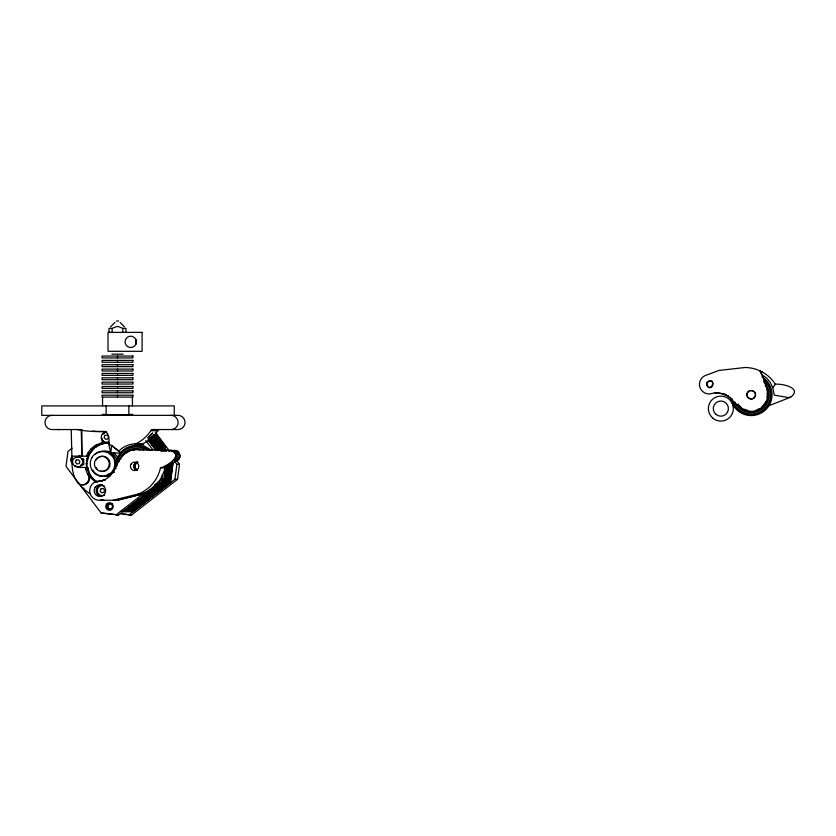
<?xml version="1.0" encoding="UTF-8"?>
<svg xmlns="http://www.w3.org/2000/svg" width="836" height="836" viewBox="0 0 836 836"><rect width="100%" height="100%" fill="white"/><g stroke="black" fill="none" stroke-linecap="round" stroke-linejoin="round"><path stroke-width="1.25" d="M136.508 470.26C132.506 468.818 133.499 462.308 137.7 462.089M137.491 470.26L135.61 468.693L134.92 466.749L135.61 463.959L137.491 462.392L136.508 462.392M121.314 452.987L110.78 452.997L111.606 445.452L108.743 444.25C109.338 439.746 109.568 431.627 103.131 431.47A114.866 113.121 90 0 1 77.267 429.547M86.714 467.523L86.233 463.813L87.822 456.163M87.644 460.521C88.762 450.562 98.146 442.599 108.095 442.61M160.491 467.857C166.646 466.383 184.84 454.93 170.189 450.395L176.072 450.583L178.496 452.004L180.085 455.881L179.353 458.63L177.378 460.636L164.974 467.857L160.491 467.857A36.512 35.958 90 0 1 138.222 494.024L113.111 500.252M154.629 484.88L161.766 479.341L162.414 474.346M161.933 480.24L161.599 482.79L124.585 511.527M161.756 482.79L162.09 480.24M162.257 480.24L161.923 482.79L124.752 511.527M162.09 482.79L162.424 480.24M162.748 478.965L162.247 482.79L125.076 511.527M162.916 478.965L162.414 482.79L125.41 511.527M162.581 482.79L163.25 478.965M162.905 482.79L163.407 478.965M163.574 478.965L163.072 482.79L125.902 511.527M163.239 482.79L163.741 478.965M163.908 478.965L163.396 482.79L126.226 511.527M164.243 476.415L164.577 473.866M165.079 470.041L165.413 467.491M164.734 473.866L163.563 482.79L126.56 511.527M165.068 471.316L165.57 467.491M163.731 482.79L165.737 467.491M166.197 465.6L163.898 482.79L126.717 511.527M164.055 482.79L166.239 466.216M166.395 466.216L164.222 482.79L127.051 511.527M164.389 482.79L166.563 466.216M166.73 466.216L164.556 482.79L127.375 511.527M166.886 466.216L164.713 482.79L127.709 511.527M164.88 482.79L167.054 466.216M167.388 466.216L165.047 482.79L127.866 511.527M167.712 464.941L165.371 482.79L128.201 511.517L124.533 511.183M167.879 464.941L165.538 482.79L128.525 511.517M165.706 482.79L168.046 464.941M168.214 464.941L165.862 482.79L128.692 511.517M166.03 482.79L168.37 464.941M168.538 464.941L166.197 482.79L129.016 511.517M166.354 482.79L168.705 464.941M168.862 464.941L166.521 482.79L129.35 511.517M169.029 464.941L166.688 482.79L129.674 511.517M166.855 482.78L169.196 464.941M169.363 464.941L167.012 482.78L129.841 511.517M167.179 482.78L169.52 464.941M169.687 464.941L167.346 482.78L130.165 511.517M167.513 482.78L169.854 464.941M170.345 463.666L167.67 482.78L130.5 511.517M168.005 482.78L170.513 463.666M170.68 463.666L168.161 482.78L130.991 511.517M168.329 482.78L170.837 463.666M171.004 463.666L168.496 482.78L131.325 511.517M168.663 482.78L171.171 463.666M171.338 463.666L168.82 482.78L131.649 511.517M171.495 463.666L168.987 482.78L131.973 511.517L128.316 511.183M169.154 482.78L171.662 463.666M171.997 462.392L169.311 482.78L132.14 511.517M169.478 482.78L172.164 462.392M172.32 462.392L169.645 482.78L132.475 511.517M172.488 462.392L169.812 482.78L132.799 511.517M169.969 482.78L172.655 462.392M172.979 462.392L170.136 482.78L132.966 511.517M173.146 462.392L170.471 482.78L159.948 482.79M120.405 513.806L129.016 514.966L174.912 479.331L176.877 464.346L174.839 461.639M129.016 514.966L131.649 514.966L177.535 479.331L179.5 464.346L176.386 460.208M86.505 456.163C89.097 448.911 96.474 442.714 104.427 443.101M154.555 485.517L155.475 485.517L155.057 485.977A36.512 35.958 90 0 1 142.705 494.024L117.594 500.252L99.474 500.252A9.593 9.447 90 0 1 89.713 490.983A9.593 9.447 90 0 1 98.836 481.066C118.482 479.979 115.086 449.569 134.868 449.695L129.653 450.458M118.858 451.106L120.896 452.997L111.606 445.452L118.858 451.106A23.607 23.251 90 0 1 134.105 443.958L135.672 443.916A39.658 39.052 -89.9 0 0 149.905 432.097L151.609 429.547L178.047 429.547A7.096 6.991 90 0 0 185.038 422.452A7.096 6.991 90 0 0 178.047 415.356L41.8 415.367L41.8 405.899L174.264 405.899L174.264 415.367M132.036 446.424A23.607 23.251 90 0 1 141.023 443.958L142.58 443.916A39.668 39.073 90 0 0 157.805 430.707L158.526 429.547M725.418 394.247C721.782 394.101 716.389 391.781 712.042 393.453A9.593 9.593 0 0 1 699.92 387.34A9.593 9.593 0 0 1 706.033 375.228L719.023 370.442L745.106 367.495A36.512 36.512 0 0 1 775.359 384.236C781.67 383.452 803.041 387.82 790.626 397.225L768.106 406.003M102.88 434.323L106.297 431.669M80.81 465.067C84.394 465.192 85.115 459.539 81.635 458.734L83.381 459.058L82.398 459.058M790.626 397.225L787.805 397.487L774.282 395.115L772.746 387.632L775.359 384.236M110.456 326.928L114.887 322.508M130.656 450.458L122.495 455.097M75.543 457.835L79.504 456.163M81.803 465.067L84.039 464.116L83.057 464.116M72.063 448.221L67.988 451.388L66.013 466.373L101.114 512.97L118.503 514.976L164.389 479.341L161.766 479.341M155.726 437.97L157.576 436.538L164.368 445.557L163.051 445.557L156.259 436.538L157.576 436.538M115.87 514.976L144.429 492.801M123.101 511.527L160.282 482.79M123.435 511.527L160.439 482.79M123.603 511.527L160.773 482.79M123.927 511.527L161.097 482.79M161.432 482.79L124.251 511.527L121.084 511.183M162.748 482.79L125.567 511.527L121.91 511.183M130.824 511.517L167.837 482.78M108.983 332.383L108.983 328.412L112.139 328.412L116.58 326.583A6.698 6.698 0 0 1 118.419 326.583L122.85 328.412L126.006 328.412L126.006 332.383M728.532 395.773L727.748 396.118L723.746 394.164A20.691 20.691 0 0 0 714.979 392.993M78.02 456.926L80.81 456.163M168.485 451.137L171.192 450.395L133.864 449.695M171.976 451.137L174.672 450.395M115.138 500.252L118.649 499.385M115.859 500.252L120.447 499.04L118.702 499.364M116.674 500.252L141.786 494.024A36.512 35.958 90 0 0 154.137 485.977L157.084 483.783A36.512 35.958 90 0 0 164.974 467.857M113.111 472.194L114.114 472.194L112.442 473.145M116.371 321.024L118.618 321.024M111.815 354.14L123.174 354.14M102.546 414.698L132.443 414.698M106.141 405.899L106.141 414.416L102.358 414.416L102.358 415.367L103.267 415.367M131.524 415.367L132.746 415.367M150.888 430.707L157.805 430.707M103.131 431.47L105.441 431.47M100.383 443.341L102.692 443.331M134.909 443.937L142.58 443.916M95.356 445.452L97.655 445.452M163.856 447.061L165.831 447.061L156.771 435.034L154.796 435.034L166.813 450.991M91.03 448.817L93.329 448.817M169.792 450.583L176.072 450.583M172.895 451.137L177.378 451.126M174.013 452.004L178.496 452.004M125.776 452.297L126.779 452.297M114.846 452.997L113.487 452.997M119.956 452.997L120.656 452.997M87.717 453.216L90.016 453.206M174.87 453.143L179.353 453.143M175.414 454.46L179.897 454.46M175.591 455.881L180.085 455.881M71.217 429.547L71.875 456.163L88.804 456.163M78.051 456.362L79.368 456.362M175.414 457.302L179.897 457.302M86.944 458.327L87.926 458.327M174.87 458.63L179.353 458.63M120.008 458.765L121.011 458.765M83.057 459.57L84.039 459.57M174.013 459.769L178.496 459.769M172.895 460.636L177.378 460.636M136.895 462.256L137.877 462.256M136.132 462.58L137.114 462.58M135.777 462.789L136.77 462.789M135.453 463.039L136.435 463.039M135.139 463.322L136.132 463.322M134.868 463.625L135.85 463.625M86.233 463.813L87.216 463.813M134.627 463.97L135.61 463.959M134.408 464.325L135.401 464.325M176.877 464.346L179.5 464.346M82.398 464.628L83.381 464.628M134.23 464.701L135.223 464.701M81.635 464.952L82.618 464.952M134.094 465.098L135.087 465.098M134 465.495L134.983 465.495M133.938 465.913L134.92 465.913M133.917 466.331L134.899 466.331M133.938 466.749L134.92 466.749M134 467.157L134.983 467.157M75.543 465.861L78.051 467.324L80.81 467.523M134.094 467.564L135.087 467.564M134.23 467.961L135.223 467.961M134.408 468.338L135.401 468.338M114.971 468.641L115.974 468.641M134.627 468.693L135.61 468.693M134.868 469.027L135.85 469.027M85.397 467.523L85.627 469.299L87.926 469.289L90.016 474.409A21.193 20.869 90 0 0 96.725 481.588M135.139 469.341L136.132 469.341M136.132 470.083L137.114 470.083M113.288 471.932L114.292 471.932M71.875 456.163C71.802 465.495 71.917 476.604 78.751 483.762A6.646 6.542 90 0 0 87.717 474.409L90.016 474.409M174.912 479.331L177.535 479.331M103.1 480.031L105.482 480.031M100.278 480.825L102.661 480.825M98.836 481.066L102.4 481.066M87.028 482.832L87.853 482.832M77.926 483.02L78.741 483.02M79.524 484.054L82.628 488.161L84.112 488.161M138.222 494.024L142.705 494.024M122.944 511.527L133.457 511.517L130.949 511.183M101.114 512.97L113.581 514.307M107.102 442.61L109.056 442.871M81.803 458.63L82.618 458.734M78.051 467.324L87.696 467.523L87.926 469.289M129.632 511.183L133.29 511.517M127.166 511.183L130.667 511.517M125.849 511.183L129.517 511.517M123.226 511.183L126.884 511.527M123.038 513.806L126.727 514.307M129.183 514.631L131.649 514.966M116.037 514.642L118.503 514.976M723.746 394.164L726.766 395.553M161.944 442.766C163.751 444.867 160.031 441.648 161.923 443.989M78.02 466.76L79.368 467.324M725.021 394.686L726.181 395.229M725.324 394.822L726.463 395.376L725.909 395.104M725.533 394.926L726.463 395.376L725.7 395M759.652 370.714L762.338 372.062M728.971 396.964L727.748 396.118L728.971 396.964C736.422 405.293 748.429 416.495 760.185 408.773C773.927 399.942 765.159 382.167 760.206 370.985M82.628 488.161L89.651 493.637M159.425 439.746L159.039 438.795M120.102 322.508L124.533 326.928M158.871 438.712L158.171 437.959L158.85 439.088M159.154 439.464L159.864 440.217L159.185 439.088M161.494 442.202L161.066 441.826L161.327 442.38M160.094 441.408C156.698 436.601 162.832 444.47 159.028 440.039M161.797 443.32L161.087 442.568L161.776 443.697M161.651 442.38L160.784 441.45L161.212 442.202M159.457 440.039L160.125 440.896M161.181 442.286L161.85 443.132M161.724 443.132L162.393 443.989M161.923 443.895L162.79 444.825L162.362 444.073M161.651 442.286L162.09 442.861M158.997 439.381L158.38 438.524M155.329 432.243L169.363 450.886M154.19 434.448L166.427 450.698M153.866 434.448L166.27 450.698M154.461 435.462L165.936 450.698M154.305 435.462L165.779 450.698M153.97 435.462L165.612 450.698M153.803 435.462L165.277 450.698M153.646 435.462L165.12 450.698M153.312 435.462L164.953 450.698M153.155 435.462L164.619 450.698M153.751 436.476L164.462 450.698M153.427 436.476L164.295 450.698M153.26 436.476L163.971 450.698M153.093 436.476L163.804 450.698M152.769 436.476L163.637 450.698M152.601 436.476L163.313 450.698M152.434 436.476L163.145 450.698M152.11 436.476L162.978 450.698M151.943 436.476L162.654 450.698M151.776 436.476L162.487 450.698M151.452 436.476L162.32 450.698M152.047 437.489L161.996 450.698M151.891 437.489L161.829 450.698M151.724 437.489L161.661 450.698M151.389 437.489L161.505 450.698M151.232 437.489L161.17 450.698M151.065 437.489L161.014 450.698M150.741 437.489L160.846 450.698M150.574 437.489L160.512 450.698M150.407 437.489L159.582 449.684M150.083 437.489L159.425 449.684M149.916 437.489L159.091 449.684M149.749 437.489L158.934 449.684M150.187 438.513L158.767 449.684M150.02 438.513L158.432 449.684M149.863 438.513L158.276 449.684M149.529 438.513L158.108 449.684M149.362 438.513L157.785 449.684M149.205 438.513L157.617 449.684M148.871 438.513L157.45 449.684M149.477 439.527L157.126 449.684M149.31 439.527L156.959 449.684M148.986 439.527L156.792 449.684M148.818 439.527L156.468 449.684M148.651 439.527L156.301 449.684M148.327 439.527L156.133 449.684M148.16 439.527L155.809 449.684M148.756 440.541L155.642 449.684M148.432 440.541L155.475 449.684M145.798 440.53L152.81 449.852M162.1 443.697L162.581 444.261M772.746 387.632L770.353 382.512L766.528 377.976L761.669 374.58L760.384 371.079M85.627 469.299L87.717 474.409M108.743 444.25L110.78 452.997M132.433 397.1L132.443 405.899M102.546 397.1L102.546 405.899M132.631 415.367L132.631 414.416L128.849 414.416L128.849 405.899M122.85 328.412L122.85 332.383M117.489 356.031L117.489 357.933M117.489 360.389L117.489 362.281M117.489 364.736L117.489 366.638M117.489 369.094L117.489 370.985M117.489 373.441L117.489 375.343M117.489 377.799L117.489 379.69M117.489 382.146L117.489 384.048M117.489 386.504L117.489 388.395M117.489 390.851L117.489 392.753M117.489 395.209L117.489 397.1M112.139 328.412L112.139 332.383M103.445 440.729L103.445 443.101M102.128 438.357L102.128 443.101M81.886 429.547L81.886 456.163L81.228 429.547L52.605 429.547A7.127 7.012 90 0 1 44.966 422.462A7.127 7.012 90 0 1 52.605 415.367M103.037 500.252A9.593 9.447 90 0 1 100.581 500.001M103.957 500.252A9.593 9.447 90 0 1 101.501 500.001M101.459 496.459A5.862 5.779 90 0 1 96.14 490.178A5.862 5.779 90 0 1 102.326 484.765M136.571 470.26A4.253 4.19 90 0 1 137.355 462.151M103.925 451.743A12.488 12.3 90 0 1 110.289 451.743M113.257 452.987A12.488 12.3 90 0 1 117.761 457.564M110.289 475.872A12.488 12.3 90 0 1 107.102 476.301M101.887 451.743A12.488 12.3 90 0 1 116.946 460.573M111.219 474.629A12.488 12.3 90 0 1 105.064 476.301M109.767 454.011A11.276 11.098 90 0 1 112.066 455.808M114.94 460.855A11.276 11.098 90 0 1 115.316 463.781M109.767 473.542A11.276 11.098 90 0 1 107.092 474.67M96.119 460.019A7.566 7.451 90 0 1 105.723 456.947A7.566 7.451 90 0 1 109.579 466.394A7.566 7.451 90 0 1 100.644 471.117M97.3 469.163A7.566 7.451 90 0 1 96.119 467.596M98.22 452.495A12.488 12.3 90 0 1 115.713 464.356A12.488 12.3 90 0 1 97.279 474.629M96.37 474.043A12.488 12.3 90 0 1 94.729 472.643M94.008 471.838A12.488 12.3 90 0 1 92.775 470.051M95.513 454.241A12.488 12.3 90 0 1 97.279 452.997M115.65 468.505A20.816 20.503 90 0 1 148.944 450.155M116.768 466.331A19.395 19.103 90 0 1 145.422 449.528M134.805 445.766A20.816 20.503 90 0 1 150.908 450.155M118.796 461.681A17.964 17.681 90 0 1 143.698 450.228M116.079 466.331A20.106 19.803 90 0 1 147.93 450.374M140.761 446.393A20.106 19.803 90 0 1 143.301 446.905M148.076 448.922A20.106 19.803 90 0 1 150.229 450.374M122.004 456.874A17.034 16.772 90 0 1 140.302 449.883M96.171 482.163A21.193 20.869 90 0 1 88.532 474.409A6.646 6.542 90 0 1 81.207 484.535M171.129 415.356A7.096 6.991 90 0 1 178.12 422.452A7.096 6.991 90 0 1 171.129 429.547M103.413 431.575A114.866 113.121 90 0 1 92.608 431.083M59.523 429.547A7.127 7.012 90 0 1 57.59 429.453M72.105 462.883A3.783 3.731 90 0 1 72.115 456.874M72.324 461.608A2.842 2.801 90 0 1 72.335 458.149M111.313 509.291A2.842 2.801 90 0 1 108.178 506.846A2.842 2.801 90 0 1 110.592 503.669M111.324 503.669A2.842 2.801 90 0 1 112.661 504.233M97.561 482.226A20.816 20.503 90 0 1 108.816 443.143M88.804 470.919A20.816 20.503 90 0 1 87.958 467.763M91.166 452.171A20.816 20.503 90 0 1 93.945 448.848M95.555 447.438A20.816 20.503 90 0 1 104.291 443.446M106.412 443.153A20.816 20.503 90 0 1 108.565 443.09M135.087 443.676A34.067 33.544 90 0 1 136.508 445.787M142.517 443.665A34.067 33.544 90 0 1 145.192 447.991M104.625 495.215A5.11 5.11 0 0 1 97.31 490.899A5.11 5.11 0 0 1 104.092 485.789M108.565 441.774A5.11 5.11 0 0 1 101.323 438.127A5.11 5.11 0 0 1 106.726 432.076M761.878 376.869A20.816 20.816 0 0 1 762.766 412.064A20.816 20.816 0 0 1 730.612 397.706M763.634 379.847A19.395 19.395 0 0 1 761.335 411.291A19.395 19.395 0 0 1 732.294 399.002M763.602 381.718A17.974 17.974 0 0 1 761.575 409.431A17.974 17.974 0 0 1 734.792 402.032M764.094 379.304A20.106 20.106 0 0 1 761.481 412.033A20.106 20.106 0 0 1 731.5 398.647M765.139 384.926A17.034 17.034 0 0 1 761.032 408.658A17.034 17.034 0 0 1 737.3 404.561M765.818 401.489A16.083 16.083 0 0 1 761.324 407.257M759.61 408.47A16.083 16.083 0 0 1 756.768 409.839M747.457 410.382A16.083 16.083 0 0 1 744.468 409.347M740.926 407.101A16.083 16.083 0 0 1 738.073 404.018M767.239 393.286A16.083 16.083 0 0 1 767.072 397.487M136.414 341.924L135.975 344.045L136.383 342.457A2.121 0.784 -90 0 0 136.404 341.37L135.965 339.615L136.414 341.924A5.674 5.674 0 0 1 127.762 346.679A5.674 5.674 0 0 1 128.044 336.845A5.674 5.674 0 0 1 136.414 342.008M746.997 394.153C746.057 399.044 753.863 400.925 755.242 396.139C757.447 390.485 747.624 388.092 746.997 394.153M706.754 382.992C709.774 397.319 718.438 374.152 706.754 382.992M152.612 433.142L147.982 437.897L152.612 433.142M76.18 460.124L75.428 462.266L76.912 463.99L79.148 463.562L79.89 461.42L78.417 459.706L76.18 460.124M104.866 435.451L104.113 437.594L105.597 439.318L107.823 438.89L108.576 436.747L107.102 435.034L104.866 435.451M100.926 488.893L100.174 491.035L101.658 492.759L103.894 492.331L104.636 490.189L103.162 488.475L100.926 488.893M164.661 466.854L170.116 463.928L164.661 466.854M142.099 332.383L108.032 332.383L108.032 351.308L142.099 351.308L142.099 332.383M132.903 356.031L102.086 356.031L102.086 357.933L132.903 357.933L132.903 356.031M132.903 360.389L102.086 360.389L102.086 362.281L132.903 362.281L132.903 360.389M132.903 364.736L102.086 364.736L102.086 366.638L132.903 366.638L132.903 364.736M132.903 369.094L102.086 369.094L102.086 370.985L132.903 370.985L132.903 369.094M132.903 373.441L102.086 373.441L102.086 375.343L132.903 375.343L132.903 373.441M132.903 377.799L102.086 377.799L102.086 379.69L132.903 379.69L132.903 377.799M132.903 382.146L102.086 382.146L102.086 384.048L132.903 384.048L132.903 382.146M132.903 386.504L102.086 386.504L102.086 388.395L132.903 388.395L132.903 386.504M132.903 390.851L102.086 390.851L102.086 392.753L132.903 392.753L132.903 390.851M132.903 395.209L102.086 395.209L102.086 397.1L132.903 397.1L132.903 395.209M95.137 487.304A5.862 5.779 90 0 0 99.474 496.469A5.862 5.779 90 0 0 105.117 488.067A5.862 5.779 90 0 0 95.137 487.304M130.98 464.199A4.253 4.19 90 0 0 134.606 470.584A4.253 4.19 90 0 0 138.243 464.199A4.253 4.19 90 0 0 130.98 464.199M91.918 457.564A12.488 12.3 90 0 0 102.567 476.301A12.488 12.3 90 0 0 113.226 457.564A12.488 12.3 90 0 0 91.918 457.564M106.517 504.171A3.783 3.731 90 0 0 108.983 510.232A3.783 3.731 90 0 0 112.923 505.038A3.783 3.731 90 0 0 106.517 504.171M107.426 504.745A2.842 2.801 90 0 0 109.265 509.291A2.842 2.801 90 0 0 112.223 505.393A2.842 2.801 90 0 0 107.426 504.745M95.701 459.633A7.566 7.451 90 0 0 101.302 471.452A7.566 7.451 90 0 0 108.576 460.615A7.566 7.451 90 0 0 95.701 459.633M74.78 466.07A5.11 5.11 0 0 0 82.754 462.224A5.11 5.11 0 0 0 75.449 457.24A5.11 5.11 0 0 0 74.78 466.07M707.904 386.734A3.219 3.219 0 0 0 712.972 384.424A3.219 3.219 0 0 0 708.437 381.185A3.219 3.219 0 0 0 707.904 386.734M748.941 398.344A4.253 4.253 0 0 0 755.472 394.916A4.253 4.253 0 0 0 749.244 390.976A4.253 4.253 0 0 0 748.941 398.344M716.003 414.416A7.566 7.566 0 0 0 728.313 409.891A7.566 7.566 0 0 0 718.239 401.499A7.566 7.566 0 0 0 716.003 414.416M712.857 418.188A12.488 12.488 0 0 0 733.162 410.727A12.488 12.488 0 0 0 716.536 396.881A12.488 12.488 0 0 0 712.857 418.188"/></g></svg>
